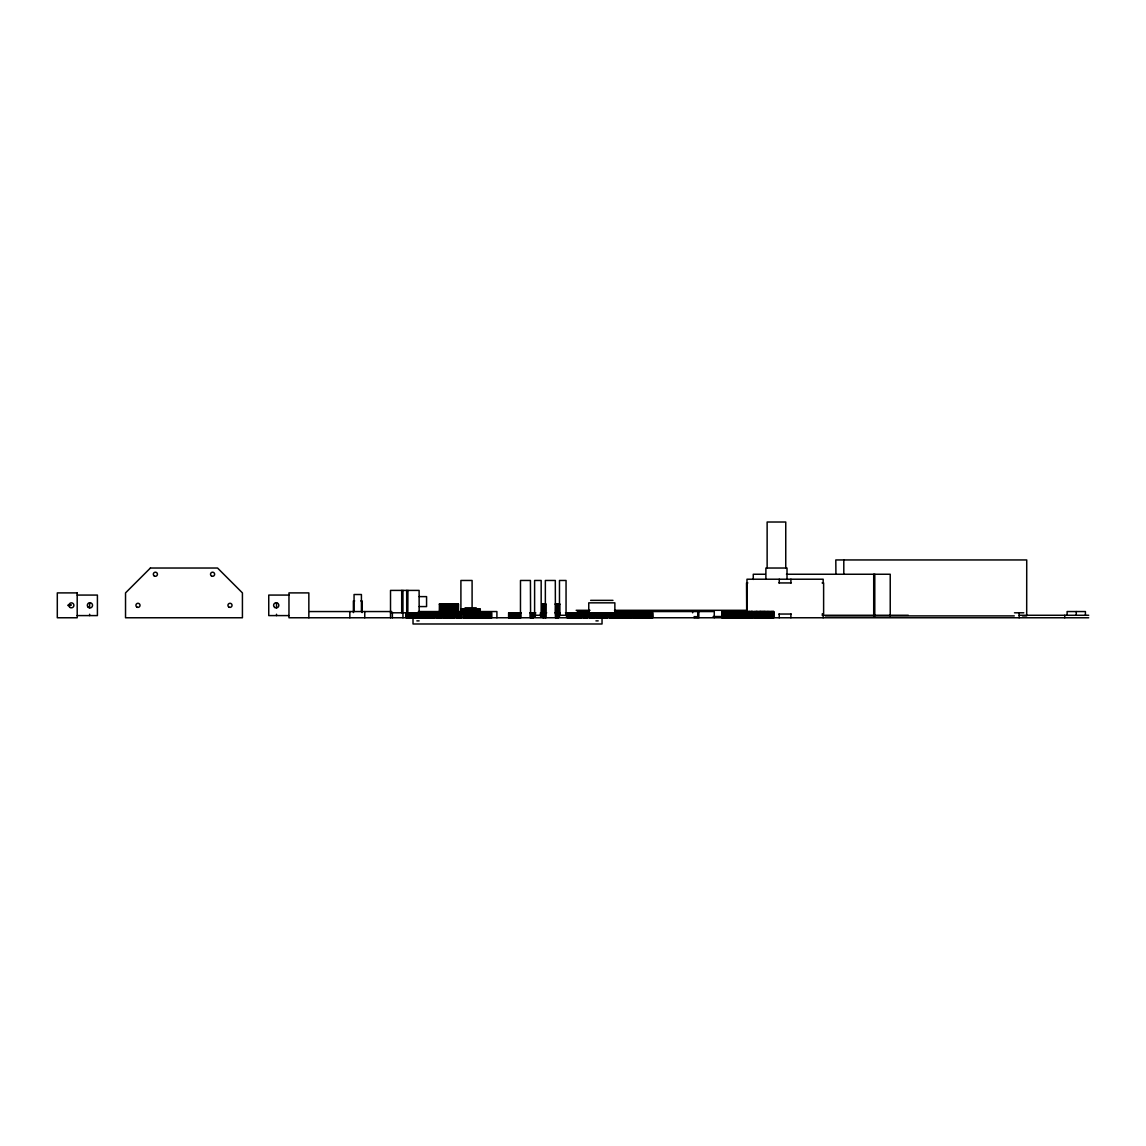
<?xml version="1.0" encoding="UTF-8"?>
<svg xmlns="http://www.w3.org/2000/svg" width="1146" height="1146" viewBox="0 0 1146 1146"><rect width="100%" height="100%" fill="white"/><g stroke="black" fill="none" stroke-linecap="round" stroke-linejoin="round"><path stroke-width="1.5" d="M765.313 574.246L753.266 574.246L753.266 579.461M786.471 574.246L890.227 574.246L890.227 616.032M747.851 582.942L746.533 582.942L746.719 617.766M778.908 582.942L791.256 582.942M822.097 582.942L823.616 582.942L823.616 614.041L822.097 614.041M77.197 595.075L97.41 595.075L97.41 615.588L77.197 615.588M288.964 595.075L268.751 595.075L268.751 615.588L288.964 615.588M419.107 596.622L426.57 596.622L426.57 606.578L419.107 606.578M590.62 600.361L612.981 600.361M354.658 600.934L353.383 600.934L353.383 612.58M360.818 600.934L362.093 600.934L362.093 612.58M439.29 604.085L458.529 604.085L458.4 614.213M546.012 604.085L541.814 604.085L541.657 616.104M554.993 604.085L559.893 604.085M68.058 604.973L71.296 604.973L68.058 605.604M465.075 607.824L476.235 607.824M576.152 610.302L589.989 610.302M614.514 610.302L747.278 610.302M309.649 611.549L391.774 611.549M418.362 611.549L440.322 611.549M457.354 611.549L461.552 611.549M479.085 611.549L496.906 611.549L496.906 617.766M577.312 611.549L589.359 611.549M614.729 611.549L714.273 611.549L714.273 617.766M390.514 612.795L491.734 612.795L491.734 617.766M521.201 612.795L508.609 612.795L508.609 617.766M529.953 612.795L535.769 612.795M546.685 612.795L540.439 612.795L540.439 616.104M555.065 612.795L560.15 612.795M565.465 612.795L652.79 612.795L652.79 617.766M1014.497 612.795L1023.793 612.795M778.908 614.041L791.241 614.041M532.919 615.273L542.875 615.273L542.875 617.766M567.743 615.273L557.787 615.273L557.787 617.766M822.155 615.273L908.291 615.273M1019.166 615.273L1088.7 615.273M825.292 615.903L1014.296 615.903M1022.49 615.903L1026.687 615.903L1026.73 559.95L835.806 559.95L835.921 573.931M713.156 616.519L723.14 616.519M1088.7 617.766L288.964 617.766L288.964 592.897L308.847 592.897L308.847 617.766M416.858 620.874L419.121 620.874M595.934 620.874L598.183 620.874M1085.42 615.273L1085.42 611.549L1067.112 611.549L1067.112 615.273M1076.266 611.549L1076.266 615.273M1064.749 615.273L1064.749 617.766M1019.166 612.795L1019.166 617.766M874.785 574.246L874.785 616.032M873.71 574.246L873.71 616.032M843.8 559.95L843.8 573.931M823.172 582.942L823.172 579.217L746.977 579.217L746.991 617.766M823.172 614.041L823.172 617.766M790.912 579.217L790.912 582.942M790.898 614.041L790.898 617.766M787.015 579.217L787.015 568.029L765.886 568.029L765.886 579.217M785.755 568.029L785.755 522.017L767.132 522.017L767.132 568.029M779.266 579.217L779.266 582.942M779.251 614.041L779.251 617.766M773.794 617.766L773.922 611.549L722.023 611.549L722.023 617.766M773.521 611.549L773.521 617.766M773.349 611.549L773.349 617.766M773.12 611.549L773.12 617.766M772.92 611.549L772.92 617.766M772.576 611.549L772.547 617.766M772.146 611.549L772.075 617.766M771.903 611.549L771.903 617.766M771.616 611.549L771.616 617.766M771.201 611.549L771.201 617.766M770.814 611.549L770.828 617.766M770.212 611.549L770.212 617.766M769.754 611.549L769.754 617.766M769.295 611.549L769.295 617.766M768.88 611.549L768.88 617.766M768.508 611.549L768.508 617.766M768.178 611.549L768.178 617.766M767.892 611.549L767.892 617.766M767.534 611.549L767.72 617.766M767.347 611.549L767.448 617.766M766.918 611.549L766.918 617.766M766.459 611.549L766.459 617.766M766.029 611.549L766.029 617.766M765.643 611.549L765.643 617.766M765.284 611.549L765.284 617.766M764.984 611.549L764.984 617.766M764.726 611.549L764.726 617.766M764.511 611.549L764.511 617.766M764.325 611.549L764.325 617.766M764.024 611.549L763.952 617.766L763.752 611.549M763.551 611.549L763.637 617.766M763.351 617.766L763.236 611.549L763.136 617.766M762.763 611.549L762.921 617.766M762.706 611.549L762.663 617.766M762.377 611.549L762.377 617.766M761.975 611.549L761.975 617.766M761.632 611.549L761.632 617.766M761.316 611.549L761.316 617.766M761.059 611.549L761.059 617.766M760.829 611.549L760.829 617.766M760.643 611.549L760.643 617.766M760.486 611.549L760.486 617.766M760.228 611.549L760.113 617.766M759.956 611.549L759.913 617.766M759.784 611.549L759.784 617.766M759.325 611.549L759.325 617.766M759.125 611.549L759.125 617.766M758.724 611.549L758.853 617.766M758.007 611.549L758.007 617.766M757.649 611.549L757.649 617.766M757.32 611.549L757.32 617.766M757.019 611.549L757.019 617.766M756.761 611.549L756.761 617.766M756.546 611.549L756.546 617.766M756.36 611.549L756.36 617.766M756.217 611.549L756.102 617.766M755.816 617.766L755.902 611.549L755.586 617.766M755.486 611.549L755.486 617.766M754.985 611.549L754.985 617.766M754.483 617.766L754.383 611.549L754.269 617.766M753.968 611.549L754.082 617.766M752.793 611.549L752.793 617.766M752.507 611.549L752.507 617.766M752.249 611.549L752.249 617.766M752.02 611.549L752.02 617.766M751.819 611.549L751.819 617.766M751.532 611.549L751.661 617.766M751.432 611.549L751.361 617.766M751.088 611.549L751.06 617.766M750.974 611.549L750.874 617.766M750.343 611.549L750.343 617.766M749.813 611.549L749.613 617.766L749.556 611.549M749.326 611.549L749.226 617.766L748.954 611.549M748.782 611.549L748.782 617.766M748.567 611.549L748.567 617.766M747.378 611.549L747.378 617.766M746.834 611.549L746.834 617.766M746.39 611.549L746.361 617.766M746.132 611.549L746.232 617.766M745.602 611.549L745.602 617.766M745.072 611.549L745.072 617.766M744.886 611.549L744.857 617.766M744.771 611.549L744.126 617.766M743.926 611.549L743.926 617.766M743.697 611.549L743.697 617.766M743.439 611.549L743.439 617.766M743.152 611.549L743.152 617.766M741.978 611.549L741.978 617.766M741.763 611.549L741.863 617.766M741.677 611.549L741.706 617.766M741.462 611.549L741.462 617.766M740.961 611.549L740.961 617.766M740.459 611.549L740.345 617.766M740.273 611.549L740.23 617.766M739.843 611.549L740.03 617.766M739.585 611.549L739.729 617.766M739.399 611.549L739.399 617.766M739.184 611.549L739.184 617.766M738.926 611.549L738.926 617.766M738.626 611.549L738.626 617.766M738.296 611.549L738.296 617.766M737.938 611.549L737.938 617.766M737.222 611.549L737.236 617.766M736.978 611.549L737.079 617.766M736.878 611.549L736.849 617.766M736.62 611.549L736.62 617.766M736.162 617.766L735.703 611.549M735.302 611.549L735.46 617.766M735.116 611.549L735.116 617.766M734.887 611.549L734.887 617.766M734.629 611.549L734.629 617.766M734.314 611.549L734.314 617.766M733.97 611.549L733.97 617.766M733.569 611.549L733.569 617.766M733.154 611.549L733.154 617.766M732.781 611.549L732.709 617.766M732.595 611.549L732.48 617.766M732.179 611.549L732.194 617.766M731.993 611.549L731.922 617.766M731.621 611.549L731.621 617.766M731.435 611.549L731.22 617.766M730.962 611.549L730.962 617.766M730.647 611.549L730.647 617.766M730.303 611.549L730.303 617.766M729.916 611.549L729.916 617.766M729.486 611.549L729.486 617.766M729.028 611.549L729.028 617.766M728.398 611.549L728.398 617.766M728.226 611.549L728.226 617.766M728.039 611.549L728.039 617.766M727.767 611.549L727.767 617.766M727.438 611.549L727.438 617.766M727.065 611.549L727.065 617.766M726.65 611.549L726.65 617.766M726.192 611.549L726.192 617.766M725.389 611.549L725.447 617.766M725.117 611.549L725.132 617.766M724.745 611.549L724.745 617.766M724.329 611.549L724.329 617.766M723.871 611.549L723.871 617.766M723.398 611.549L723.427 617.766M723.026 611.549L723.026 617.766M722.582 611.549L722.424 617.766M722.152 611.549L722.152 617.766M698.831 611.549L698.831 617.766M697.742 611.549L697.742 617.766M696.668 616.519L696.668 617.766M695.264 616.519L695.264 617.766M694.19 616.519L694.19 617.766M692.642 611.549L692.642 612.795M652.446 612.795L652.446 617.766L652.246 612.795M652.103 612.795L652.017 617.766M651.859 612.795L651.73 617.766M651.63 612.795L651.63 617.766M651.444 612.795L651.257 617.766M651.043 612.795L651.043 617.766M650.842 612.795L650.942 617.766M650.656 612.795L650.599 617.766L650.441 612.795M650.011 612.795L650.011 617.766M649.61 612.795L649.61 617.766M649.223 612.795L649.209 617.766M648.837 612.795L648.923 617.766M648.192 612.795L648.163 617.766M647.762 612.795L647.762 617.766M647.347 612.795L647.347 617.766M646.96 612.795L646.96 617.766M646.588 612.795L646.588 617.766M646.244 612.795L646.344 617.766M646.115 612.795L646.115 617.766M645.914 612.795L645.857 617.766M645.556 612.795L645.556 617.766M645.155 612.795L645.155 617.766M644.725 612.795L644.725 617.766M644.324 612.795L644.324 617.766M643.937 612.795L643.937 617.766M643.565 612.795L643.565 617.766M643.221 612.795L643.221 617.766M642.906 612.795L642.906 617.766M642.734 612.795L642.734 617.766M642.534 612.795L642.534 617.766M641.774 612.795L641.774 617.766M641.373 612.795L641.373 617.766M640.958 612.795L640.958 617.766M640.557 612.795L640.557 617.766M640.184 612.795L640.184 617.766M639.826 612.795L639.826 617.766M639.497 612.795L639.497 617.766M639.182 612.795L639.182 617.766M638.637 612.795L638.637 617.766M638.408 612.795L638.408 617.766M638.265 612.795L638.15 617.766M637.95 612.795L637.864 617.766L637.778 612.795M637.291 612.795L637.291 617.766M636.918 612.795L636.918 617.766M636.517 612.795L636.517 617.766M636.13 612.795L636.13 617.766M635.786 612.795L635.786 617.766M635.443 612.795L635.443 617.766M635.128 612.795L635.128 617.766M634.841 612.795L634.841 617.766M634.311 612.795L634.311 617.766M633.867 612.795L633.867 617.766M633.595 617.766L633.294 612.795M632.22 612.795L632.22 617.766M631.861 612.795L631.861 617.766M631.475 612.795L631.475 617.766M631.131 612.795L631.131 617.766M630.801 612.795L630.801 617.766M630.486 612.795L630.486 617.766M630.185 612.795L630.185 617.766M629.928 612.795L629.928 617.766M629.441 612.795L629.441 617.766M629.039 612.795L629.039 617.766M628.796 612.795L628.796 617.766M628.71 612.795L628.567 617.766M628.509 612.795L628.323 617.766M627.879 612.795L627.979 617.766M627.822 617.766L627.621 612.795L627.55 617.766M626.618 612.795L626.618 617.766M626.289 612.795L626.289 617.766M625.931 612.795L625.931 617.766M625.616 612.795L625.616 617.766M625.315 612.795L625.315 617.766M625.028 612.795L625.028 617.766M624.771 612.795L624.771 617.766M624.527 612.795L624.527 617.766M624.097 612.795L624.097 617.766M623.739 612.795L623.739 617.766M623.524 612.795L623.309 617.766M623.252 612.795L623.052 617.766M622.507 612.795L622.507 617.766M622.034 612.795L621.949 617.766M621.805 612.795L621.734 617.766M620.588 612.795L620.588 617.766M620.287 612.795L620.287 617.766M619.986 612.795L619.986 617.766M619.7 612.795L619.7 617.766M619.427 612.795L619.427 617.766M619.184 612.795L619.184 617.766M618.955 612.795L618.955 617.766M618.74 612.795L618.74 617.766M618.367 612.795L618.367 617.766M618.066 612.795L618.066 617.766M617.823 612.795L617.88 617.766M617.637 612.795L617.694 617.766M617.436 612.795L617.436 617.766M616.849 612.795L616.849 617.766M616.276 612.795L616.276 617.766M615.975 617.766L615.989 612.795L615.76 617.766M614.858 614.27L614.858 602.839L588.758 602.839L588.758 614.27M614.242 612.795L614.242 617.766M613.984 612.795L613.984 617.766M613.712 612.795L613.712 617.766M613.468 612.795L613.468 617.766M613.024 612.795L613.239 617.766M612.365 612.795L612.365 617.766M612.122 617.766L611.763 612.795M611.534 612.795L611.534 617.766M610.933 612.795L610.933 617.766M610.331 612.795L610.159 617.766M609.987 612.795L610.087 617.766M609.858 612.795L609.801 617.766M609.471 612.795L609.658 617.766M609.242 612.795L609.357 617.766M607.681 612.795L607.681 617.766M607.466 612.795L607.466 617.766M607.251 612.795L607.251 617.766M606.864 612.795L607.051 617.766M606.692 612.795L606.692 617.766M606.535 612.795L606.406 617.766M606.162 612.795L606.162 617.766M605.99 612.795L605.876 617.766M605.747 612.795L605.833 617.766M605.475 612.795L605.475 617.766M604.873 612.795L604.873 617.766M604.257 612.795L604.257 617.766M604.085 612.795L603.956 617.766M603.913 612.795L603.827 617.766M603.713 612.795L603.555 617.766M603.455 612.795L603.34 617.766L603.083 612.795M602.767 612.795L602.925 617.766M602.595 612.795L602.595 617.766M602.037 617.766L602.037 623.983L413.018 623.983L413.018 617.766M601.02 612.795L600.848 617.766M600.676 612.795L600.676 617.766M600.533 612.795L600.389 617.766M600.275 612.795L600.16 617.766M600.06 612.795L599.573 617.766M599.358 612.795L599.358 617.766M598.742 612.795L598.742 617.766M598.14 612.795L598.14 617.766M597.825 612.795L597.782 617.766L597.625 612.795M597.438 612.795L597.438 617.766M597.209 617.766L597.08 612.795L596.923 617.766M596.751 612.795L596.565 617.766M596.364 612.795L596.364 617.766M596.149 612.795L596.149 617.766M595.934 612.795L595.934 617.766M594.373 612.795L594.258 617.766M593.943 612.795L594.043 617.766L593.8 612.795M593.671 612.795L593.599 617.766M593.284 612.795L593.284 617.766M592.683 612.795L592.683 617.766M592.081 612.795L592.081 617.766M591.909 612.795L591.809 617.766M591.637 612.795L591.694 617.766M591.494 612.795L591.494 617.766M591.25 612.795L591.25 617.766M590.949 612.795L590.949 617.766M590.577 612.795L590.777 617.766M590.376 612.795L590.376 617.766M590.147 612.795L590.147 617.766M589.904 612.795L589.904 617.766M589.631 612.795L589.631 617.766M589.373 612.795L589.373 617.766M587.855 612.795L587.726 617.766L587.583 612.795M587.339 612.795L587.339 617.766M586.766 612.795L586.766 617.766M586.179 612.795L586.179 617.766M586.021 612.795L585.864 617.766M585.792 612.795L585.735 617.766M585.549 612.795L585.549 617.766M585.248 612.795L585.248 617.766M584.875 612.795L584.875 617.766M584.661 612.795L584.661 617.766M584.431 612.795L584.431 617.766M584.188 612.795L584.188 617.766M583.916 612.795L583.916 617.766M583.629 612.795L583.629 617.766M583.314 612.795L583.314 617.766M583.028 612.795L583.028 617.766M582.34 611.549L582.34 612.795M581.552 612.795L581.566 617.766M581.108 612.795L581.108 617.766M580.564 612.795L580.564 617.766M580.406 612.795L580.406 617.766L580.091 612.795M579.876 612.795L579.876 617.766M579.518 612.795L579.518 617.766M579.088 612.795L579.088 617.766M578.845 612.795L578.845 617.766M578.587 612.795L578.587 617.766M578.3 612.795L578.3 617.766M577.999 612.795L577.999 617.766M577.67 612.795L577.67 617.766M577.326 612.795L577.326 617.766M576.997 612.795L576.997 617.766M575.851 612.795L575.793 617.766M575.636 612.795L575.736 617.766M575.149 612.795L575.292 617.766M574.905 612.795L575.048 617.766M574.819 612.795L574.819 617.766M574.576 612.795L574.576 617.766M574.175 612.795L574.175 617.766M573.688 612.795L573.688 617.766M573.43 612.795L573.43 617.766M573.129 612.795L573.129 617.766M572.814 612.795L572.814 617.766M572.484 612.795L572.484 617.766M572.14 612.795L572.14 617.766M571.754 612.795L571.754 617.766M571.396 612.795L571.396 617.766M571.152 612.795L571.152 617.766M570.923 612.795L570.952 617.766M570.694 612.795L570.579 617.766M570.493 612.795L570.364 617.766M570.264 612.795L570.149 617.766M570.02 612.795L570.02 617.766M569.748 612.795L569.748 617.766M569.304 612.795L569.304 617.766M568.774 612.795L568.774 617.766M568.488 612.795L568.488 617.766M568.172 612.795L568.172 617.766M567.829 612.795L567.743 617.766M567.471 612.795L567.471 617.766M567.098 612.795L567.098 617.766M566.697 612.795L566.697 616.104M566.31 612.795L566.31 616.104M566.052 615.273L566.052 580.463L559.477 580.463L559.477 615.273M559.663 604.085L559.678 616.104M559.219 604.085L559.291 616.104M558.847 604.085L558.89 616.104M558.675 604.085L558.675 614.213M558.389 604.085L558.46 617.766M558.145 604.085L558.145 614.213M557.973 604.085L558.059 617.766M557.844 604.085L557.715 614.213M557.558 604.085L557.5 617.766M557.271 604.085L557.257 617.766M556.985 604.085L557.028 617.766M556.712 604.085L556.841 614.213M556.598 604.085L556.655 617.766M556.283 604.085L556.254 617.766M556.197 604.085L555.996 614.213M555.953 604.085L555.853 617.766M555.681 604.085L555.538 614.213M555.409 617.766L555.309 580.463L545.353 580.463L545.353 617.766L545.596 604.085M545.74 604.085L545.911 617.766M545.023 604.085L545.152 614.213M544.894 604.085L544.894 614.213M544.722 604.085L544.722 614.213M544.479 604.085L544.479 614.213M544.192 604.085L544.192 614.213M544.021 604.085L543.963 617.766M543.634 604.085L543.619 617.766M543.433 604.085L543.39 616.104M543.204 604.085L543.104 616.104M542.975 604.085L542.975 614.213M542.731 604.085L542.731 614.213M542.359 604.085L542.416 616.104M542.23 604.085L542.23 614.213M542.072 604.085L541.943 614.213M541.456 612.795L541.557 616.104M541.184 616.104L541.17 580.463L534.609 580.463L534.609 615.273M540.984 612.795L540.984 616.104M540.74 612.795L540.74 616.104M535.368 612.795L535.368 616.104M535.125 612.795L535.125 616.104M534.824 612.795L534.824 616.104M534.451 612.795L534.451 616.104M534.036 612.795L534.036 616.104M533.792 612.795L533.792 616.104M533.535 612.795L533.535 616.104M533.262 612.795L533.262 617.766M532.962 612.795L532.919 617.766M532.689 612.795L532.689 617.766M531.945 612.795L531.945 617.766M531.629 612.795L531.844 617.766M531.4 612.795L531.529 617.766M531.343 612.795L531.243 617.766M530.584 617.766L530.426 580.463L520.485 580.463L520.47 617.766M530.283 612.795L530.197 617.766M520.728 612.795L520.828 617.766M520.04 612.795L520.04 617.766M519.539 612.795L519.539 617.766M518.966 612.795L518.966 617.766M518.651 612.795L518.651 617.766M518.321 612.795L518.321 617.766M517.978 612.795L517.978 617.766M517.605 612.795L517.605 617.766M516.961 612.795L516.889 617.766M516.703 612.795L516.703 617.766M516.517 612.795L516.33 617.766M515.986 612.795L515.986 617.766M515.399 612.795L515.399 617.766M515.07 612.795L515.07 617.766M514.726 612.795L514.726 617.766M514.368 612.795L514.368 617.766M513.623 612.795L513.637 617.766M513.308 612.795L513.394 617.766M513.15 612.795L513.15 617.766M512.921 612.795L512.921 617.766M512.706 612.795L512.706 617.766M512.377 612.795L512.377 617.766M512.047 612.795L512.047 617.766M511.689 612.795L511.689 617.766M511.302 612.795L511.302 617.766M510.944 612.795L510.944 617.766M510.471 612.795L510.471 617.766M510.328 612.795L510.328 617.766M509.97 612.795L509.97 617.766M509.612 612.795L509.612 617.766M509.254 612.795L509.325 617.766M509.025 612.795L509.025 617.766M491.319 612.795L491.319 617.766M491.075 612.795L491.075 617.766M490.732 612.795L490.732 617.766M490.359 612.795L490.359 617.766M490.015 612.795L489.872 617.766M489.686 612.795L489.614 617.766M489.055 612.795L489.041 617.766M488.769 612.795L488.654 617.766M488.296 612.795L488.296 617.766M487.952 612.795L487.952 617.766M487.637 612.795L487.637 617.766M487.408 612.795L487.408 617.766M487.036 612.795L487.193 617.766M486.95 612.795L486.95 617.766M486.506 612.795L486.706 617.766M486.348 612.795L486.348 617.766M485.976 612.795L485.976 617.766M485.618 612.795L485.618 617.766M485.274 612.795L485.274 617.766M484.944 612.795L484.944 617.766M484.357 612.795L484.357 617.766M484.013 612.795L484.013 617.766M483.827 612.795L483.827 617.766M483.454 612.795L483.454 617.766M483.383 612.795L483.268 617.766M483.082 612.795L483.096 617.766M482.738 612.795L482.738 617.766M482.366 612.795L482.366 617.766M482.022 612.795L482.022 617.766M481.692 612.795L481.692 617.766M481.377 612.795L481.377 617.766M480.804 612.795L480.804 617.766M480.303 612.795L480.303 617.766M480.274 614.285L480.274 609.056L461.036 609.056L461.165 617.766M479.845 609.056L479.873 617.766M479.615 609.056L479.615 617.766M479.357 609.056L479.357 614.285M479.114 609.056L479.114 614.285M478.87 609.056L478.87 614.285M478.656 609.056L478.641 617.766M478.441 609.056L478.441 614.285M478.254 609.056L478.297 617.766M478.068 609.056L477.939 617.766M477.61 609.056L477.61 617.766M477.366 609.056L477.295 617.766M477.051 609.056L477.008 617.766M476.937 609.056L476.779 614.285M476.636 609.056L476.464 617.766M476.349 609.056L476.349 614.285M476.206 609.056L476.005 617.766M475.819 609.056L475.934 614.285M475.59 609.056L475.604 617.766M475.418 609.056L475.275 617.766M475.103 609.056L475.06 614.285M474.816 612.795L474.902 617.766M474.63 612.795L474.63 617.766M474.544 612.795L474.387 617.766M474.301 612.795L474.115 617.766M474.043 609.056L474.014 617.766M473.828 609.056L473.613 614.285M473.398 609.056L473.456 617.766M473.212 609.056L473.14 617.766M472.883 609.056L473.04 614.285M472.811 612.795L472.811 617.766M472.496 612.795L472.496 617.766M472.338 609.056L472.209 617.766M472.095 607.108L472.095 580.463L460.907 580.463L460.907 617.766M471.994 609.056L471.937 617.766M471.88 609.056L471.737 614.285M471.45 617.766L471.479 609.056L471.293 614.285M471.035 612.795L471.035 617.766M470.863 609.056L470.863 614.285M470.648 609.056L470.677 617.766M470.447 609.056L470.39 617.766M470.147 612.795L470.061 617.766M470.003 609.056L469.86 617.766M469.645 609.056L469.702 617.766M469.301 609.056L469.488 614.285M469.23 609.056L469.101 617.766M468.958 609.056L468.9 617.766M468.671 609.056L468.599 617.766M468.413 609.056L468.499 617.766M468.256 609.056L468.256 614.285M468.084 609.056L467.897 614.285M467.697 609.056L467.654 617.766M467.468 609.056L467.468 614.285M467.267 609.056L467.367 617.766M466.923 609.056L467.081 617.766M466.766 609.056L466.809 617.766M466.666 609.056L466.551 617.766M466.393 609.056L466.307 617.766M466.178 609.056L466.135 614.285M465.892 617.766L465.806 609.056L465.52 617.766M465.362 609.056L465.362 614.285M465.233 609.056L465.219 617.766M464.961 609.056L464.775 617.766M464.66 609.056L464.574 617.766M464.345 617.766L464.374 609.056L464.116 614.285M463.944 609.056L463.944 614.285M463.7 609.056L463.7 617.766M463.399 609.056L463.399 614.285M463.242 609.056L463.242 614.285M463.056 609.056L463.027 617.766M462.655 609.056L462.655 614.285M462.425 609.056L462.425 614.285M462.196 609.056L462.196 614.285M461.938 609.056L461.938 614.285M461.695 609.056L461.695 614.285M461.451 609.056L461.451 614.285M461.408 612.795L461.408 617.766M460.678 612.795L460.678 617.766M460.248 612.795L460.448 617.766M459.904 612.795L459.904 617.766M459.603 612.795L459.603 617.766M459.36 612.795L459.36 617.766M459.159 612.795L459.159 617.766M459.002 612.795L458.83 617.766M458.787 612.795L458.615 617.766M458.271 604.085L458.099 614.213M457.927 617.766L457.87 604.085L457.612 614.213M457.369 604.085L457.369 614.213M457.139 604.085L457.168 617.766M456.91 604.085L457.01 617.766M456.71 604.085L456.652 617.766L456.509 604.085M456.323 604.085L456.38 617.766M456.151 604.085L456.151 614.213M455.864 604.085L455.864 614.213M455.621 604.085L455.621 614.213L455.32 604.085M455.048 604.085L455.191 614.213M454.89 604.085L454.847 617.766M454.604 604.085L454.647 617.766M454.461 604.085L454.432 617.766M454.074 604.085L454.074 617.766M453.959 604.085L453.916 617.766M453.759 604.085L453.644 617.766M453.472 604.085L453.415 617.766M453.229 612.795L453.1 617.766M452.856 612.795L452.899 617.766L452.641 612.795M452.298 604.085L452.298 614.213M452.083 604.085L451.939 617.766M451.667 604.085L451.667 614.213M451.481 604.085L451.481 614.213M451.166 617.766L451.309 604.085L450.951 617.766M450.894 612.795L450.707 617.766M450.593 604.085L450.55 617.766M450.321 604.085L450.364 617.766M450.077 604.085L450.134 617.766M449.748 604.085L449.834 617.766M449.647 604.085L449.69 617.766M449.117 604.085L449.117 614.213M448.917 604.085L448.917 614.213M448.702 604.085L448.702 614.213M448.172 604.085L448.129 617.766M447.986 604.085L447.828 617.766M447.742 604.085L447.699 617.766L447.57 604.085M447.227 604.085L447.112 617.766M446.94 604.085L446.883 617.766M446.811 604.085L446.739 617.766M446.525 604.085L446.582 617.766M446.338 604.085L446.152 614.213M445.952 604.085L445.952 614.213M445.737 604.085L445.88 617.766M445.522 604.085L445.522 614.213M445.192 614.213L445.192 604.085L445.178 617.766M444.92 604.085L444.72 617.766M444.505 604.085L444.591 617.766M444.29 604.085L444.404 617.766M444.147 604.085L444.175 617.766M443.86 604.085L443.903 617.766M443.574 617.766L443.631 604.085L443.387 617.766M443.216 604.085L443.187 617.766M442.929 604.085L442.972 617.766M442.628 604.085L442.771 614.213M442.499 604.085L442.37 614.213M442.198 604.085L442.198 614.213M441.955 604.085L441.955 614.213M441.668 604.085L441.668 614.213M441.497 604.085L441.439 617.766M441.31 604.085L441.167 617.766M441.11 604.085L440.938 617.766M440.68 604.085L440.752 617.766M440.451 604.085L440.58 617.766M440.207 604.085L440.207 614.213M439.949 604.085L439.949 614.213M439.72 604.085L439.892 617.766M439.419 604.085L439.29 614.213M439.133 612.795L439.205 617.766M438.875 612.795L438.932 617.766M438.66 612.795L438.66 617.766M438.46 612.795L438.46 617.766M438.216 612.795L438.216 617.766M437.915 612.795L437.915 617.766M437.571 612.795L437.571 617.766M437.371 612.795L437.371 617.766M437.142 612.795L437.142 617.766M436.913 612.795L436.913 617.766M436.669 612.795L436.669 617.766M436.411 612.795L436.411 617.766M434.936 612.795L434.936 617.766M434.85 612.795L434.807 617.766M434.119 612.795L434.119 617.766M433.403 612.795L433.475 617.766M433.188 612.795L433.045 617.766M432.844 612.795L432.844 617.766M432.601 612.795L432.601 617.766M432.3 612.795L432.3 617.766M431.927 612.795L431.927 617.766M431.512 612.795L431.512 617.766M431.268 612.795L431.268 617.766M431.011 612.795L431.011 617.766M430.738 612.795L430.738 617.766M430.452 612.795L430.452 617.766M430.165 612.795L430.165 617.766M429.005 612.795L429.105 617.766M428.819 612.795L428.79 617.766M428.06 612.795L428.117 617.766M427.759 612.795L427.902 617.766M427.673 612.795L427.673 617.766M427.429 612.795L427.429 617.766M427.143 612.795L427.143 617.766M426.785 612.795L426.785 617.766M426.369 612.795L426.369 617.766M425.882 612.795L425.882 617.766M425.61 612.795L425.61 617.766M425.324 612.795L425.324 617.766M425.008 612.795L425.008 617.766M424.679 612.795L424.679 617.766M424.364 612.795L424.364 617.766M423.347 612.795L423.232 617.766M423.075 617.766L423.003 612.795L422.817 617.766M422.545 612.795L422.545 617.766M422.215 612.795L422.215 617.766M421.814 612.795L421.814 617.766M421.356 612.795L421.356 617.766M420.811 612.795L420.811 617.766M420.525 612.795L420.525 617.766M420.21 612.795L420.21 617.766M419.88 612.795L419.88 617.766M419.522 612.795L419.522 617.766M419.178 617.766L419.107 590.405L390.514 590.405L390.514 617.766M418.763 612.795L418.72 617.766M418.619 612.795L418.476 617.766M418.319 612.795L418.204 617.766M418.089 612.795L418.089 617.766M417.946 612.795L417.946 617.766M417.516 612.795L417.516 617.766M417.015 612.795L417.015 617.766M416.442 612.795L416.442 617.766M416.127 612.795L416.127 617.766M415.797 612.795L415.797 617.766M415.454 612.795L415.454 617.766M415.081 612.795L415.081 617.766M414.723 612.795L414.723 617.766M414.179 612.795L414.179 617.766M413.993 612.795L413.993 617.766M413.806 612.795L413.806 617.766M413.462 612.795L413.462 617.766M412.875 612.795L412.875 617.766M412.546 612.795L412.546 617.766M412.202 612.795L412.202 617.766M411.844 612.795L411.844 617.766M411.471 612.795L411.471 617.766M411.113 612.795L411.113 617.766M410.784 612.795L410.626 617.766M410.411 612.795L410.411 617.766M410.182 612.795L410.182 617.766M409.867 612.795L409.867 617.766M409.523 612.795L409.523 617.766M409.165 612.795L409.165 617.766M408.778 612.795L408.778 617.766M408.449 612.795L408.492 617.766M408.205 612.795L408.205 617.766M408.134 612.795L407.947 617.766M407.919 590.405L407.804 617.766M407.46 612.795L407.46 617.766M407.088 612.795L407.117 617.766M406.773 612.795L406.801 617.766M406.672 590.405L406.744 617.766M406.501 612.795L406.415 617.766M406.085 612.795L406.085 617.766M402.948 590.405L402.948 617.766M401.702 590.405L401.702 612.795M392.376 612.637L392.376 617.766M364.757 611.549L364.757 617.766M361.42 611.549L361.42 594.516L354.057 594.516L354.057 611.549M349.831 611.549L349.831 617.766M276.515 602.653L276.515 607.738M276.515 614.256L276.515 615.588M89.632 602.653L89.632 607.738M89.632 614.256L89.632 615.588M150.413 568.029L125.53 592.897L125.53 617.766L242.422 617.766L242.422 592.897L217.554 568.029L150.413 568.029M77.197 592.897L57.3 592.897L57.3 617.766L77.197 617.766L77.197 592.897M725.733 617.766L725.747 611.549L725.662 617.766M648.622 617.766L648.607 612.795L648.493 617.766M612.838 617.766L612.838 612.795L612.666 617.766M517.347 617.766L517.347 612.795L517.247 617.766M513.995 617.766L513.995 612.795L513.852 617.766M489.371 617.766L489.399 612.795L489.328 617.766M274.711 607.466A2.607 2.607 0 0 0 278.807 605.575A2.607 2.607 0 0 0 275.112 602.968A2.607 2.607 0 0 0 274.711 607.466M88.271 607.337A2.607 2.607 0 0 0 92.511 605.776A2.607 2.607 0 0 0 89.044 602.882A2.607 2.607 0 0 0 88.271 607.337M70.164 607.48A2.493 2.493 0 0 0 73.903 605.332A2.493 2.493 0 0 0 70.164 603.183A2.493 2.493 0 0 0 70.164 607.48M154.223 575.937A2.048 2.048 0 0 0 157.432 574.39A2.048 2.048 0 0 0 154.481 572.398A2.048 2.048 0 0 0 154.223 575.937M211.552 576.023A2.048 2.048 0 0 0 214.631 574.246A2.048 2.048 0 0 0 211.552 572.47A2.048 2.048 0 0 0 211.552 576.023M136.947 607.108A2.048 2.048 0 0 0 140.027 605.332A2.048 2.048 0 0 0 136.947 603.555A2.048 2.048 0 0 0 136.947 607.108M228.67 606.893A2.048 2.048 0 0 0 232.008 605.704A2.048 2.048 0 0 0 229.3 603.398A2.048 2.048 0 0 0 228.67 606.893"/></g></svg>
